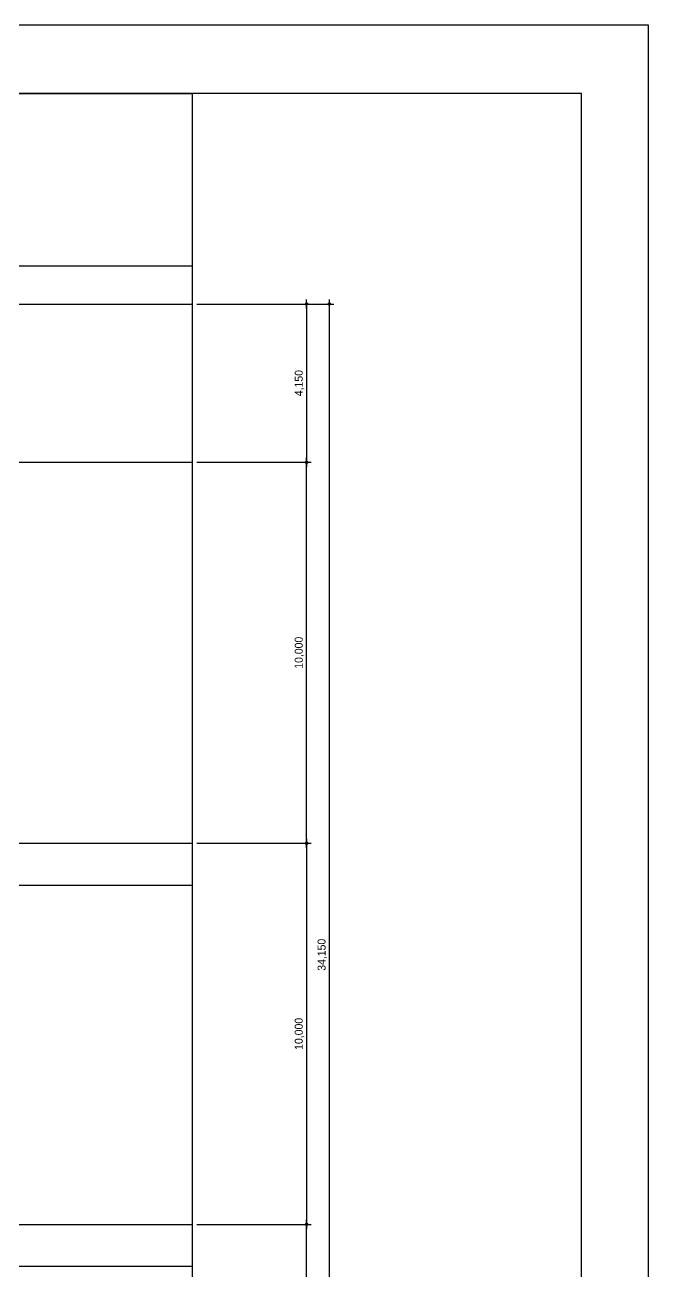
# Model space of a CAD drawing. Header units: millimetres. Extents: x 11948722 to 13111668, y -10771712 to -10232988.
# Drawn here: x 11976909 to 11993272, y -10557173 to -10524474 of the extents above; entities that cross this region are included whole.
import ezdxf

# ---------------------------------------------------------------- set-up
doc = ezdxf.new("R2010")
doc.units = ezdxf.units.MM
doc.header["$LTSCALE"] = 150
doc.header["$MEASUREMENT"] = 0
doc.linetypes.add('CEN', pattern=[6.2, 6, -0.1, 0, -0.1])
doc.layers.get('0').update_dxf_attribs({"linetype": 'CONTINUOUS'})
doc.layers.get('Defpoints').update_dxf_attribs({"color": 117, "linetype": 'CONTINUOUS'})
doc.layers.add('A-중심선', color=10, linetype='CEN')
doc.layers.add('Xref-계단단면도$0$3 dim0', color=7, linetype='CONTINUOUS')
doc.styles.add('Xref-계단단면도$0$나눔고딕 Se', font='')
doc.styles.get('Xref-계단단면도$0$나눔고딕 Se').set_extended_font_data('Dotum')
doc.dimstyles.new('Xref-계단단면도$0$A1-100', dxfattribs={"dimtxt": 3, "dimasz": 1, "dimexe": 2, "dimexo": 2, "dimgap": 1, "dimtad": 1, "dimdec": 0, "dimzin": 12, "dimdsep": 46, "dimlunit": 6, "dimtxsty": 'Xref-계단단면도$0$나눔고딕 Se', "dimblk1": 'Xref-계단단면도$0$DIMDOT', "dimblk2": 'Xref-계단단면도$0$DIMDOT', "dimsah": 1, "dimcen": -1, "dimdle": 2, "dimclrd": 256, "dimclre": 256, "dimclrt": 3, "dimadec": 0, "dimazin": 0, "dimtfac": 1, "dimtdec": 0, "dimtix": 1, "dimtmove": 2, "dimatfit": 3, "dimldrblk": 'Xref-계단단면도$0$DIMDOT', "dimfxl": 1, "dimtvp": 1, "dimtolj": 1, "dimtzin": 12, "dimlwd": -1, "dimlwe": -1, "dimarcsym": 0})

# ---------------------------------------------------------------- blocks, each defined once
blk = doc.blocks.new('Xref-계단단면도$0$DIMDOT')
at = {"color": 0}
blk.add_line((-2, 0), (2, 0), dxfattribs=at)
for radius in [0.5, 0.25]:
    blk.add_circle((0, 0), radius, dxfattribs=at)
blk = doc.blocks.new('*D3545')
at = {"layer": 'Defpoints', "color": 0, "lineweight": -3, "ltscale": 1200}
for p in [(11981304, -10535948), (11984304, -10535948), (11981304, -10545948)]:
    blk.add_point(p, dxfattribs=at)
at = {"layer": 'Xref-계단단면도$0$3 dim0'}
for p, q in [((11981424, -10535948), (11984424, -10535948)), ((11984304, -10545888), (11984304, -10536008)), ((11981424, -10545948), (11984424, -10545948))]:
    blk.add_line(p, q, dxfattribs=at)
at = {"layer": 'Xref-계단단면도$0$3 dim0', "ltscale": 1200, "xscale": 60, "yscale": 60, "zscale": 60}
for p, rotation in [((11984304, -10535948), 90), ((11984304, -10545948), 270)]:
    blk.add_blockref('Xref-계단단면도$0$DIMDOT', p, dxfattribs=dict(at, rotation=rotation))
at = {"layer": 'Xref-계단단면도$0$3 dim0', "color": 3, "ltscale": 1200, "insert": (11984118, -10540948), "char_height": 210, "attachment_point": 5, "rotation": 90, "style": 'Xref-계단단면도$0$나눔고딕 Se'}
blk.add_mtext('\\A1;10,000', dxfattribs=at)
blk = doc.blocks.new('*D3543')
at = {"layer": 'Defpoints', "color": 0, "lineweight": -3, "ltscale": 1200}
for p in [(11981304, -10531798), (11984904, -10531798), (11981304, -10565948)]:
    blk.add_point(p, dxfattribs=at)
at = {"layer": 'Xref-계단단면도$0$3 dim0'}
for p, q in [((11981424, -10531798), (11985024, -10531798)), ((11984904, -10565888), (11984904, -10531858)), ((11981424, -10565948), (11985024, -10565948))]:
    blk.add_line(p, q, dxfattribs=at)
at = {"layer": 'Xref-계단단면도$0$3 dim0', "ltscale": 1200, "xscale": 60, "yscale": 60, "zscale": 60}
for p, rotation in [((11984904, -10531798), 90), ((11984904, -10565948), 270)]:
    blk.add_blockref('Xref-계단단면도$0$DIMDOT', p, dxfattribs=dict(at, rotation=rotation))
at = {"layer": 'Xref-계단단면도$0$3 dim0', "color": 3, "ltscale": 1200, "insert": (11984718, -10548873), "char_height": 210, "attachment_point": 5, "rotation": 90, "style": 'Xref-계단단면도$0$나눔고딕 Se'}
blk.add_mtext('\\A1;34,150', dxfattribs=at)
blk = doc.blocks.new('*D3544')
at = {"layer": 'Defpoints', "color": 0, "lineweight": -3, "ltscale": 1200}
for p in [(11981304, -10531798), (11981304, -10535948), (11984304, -10535948)]:
    blk.add_point(p, dxfattribs=at)
at = {"layer": 'Xref-계단단면도$0$3 dim0'}
for p, q in [((11981424, -10531798), (11984424, -10531798)), ((11984304, -10531858), (11984304, -10535888)), ((11981424, -10535948), (11984424, -10535948))]:
    blk.add_line(p, q, dxfattribs=at)
at = {"layer": 'Xref-계단단면도$0$3 dim0', "ltscale": 1200, "xscale": 60, "yscale": 60, "zscale": 60}
for p, rotation in [((11984304, -10531798), 90), ((11984304, -10535948), 270)]:
    blk.add_blockref('Xref-계단단면도$0$DIMDOT', p, dxfattribs=dict(at, rotation=rotation))
at = {"layer": 'Xref-계단단면도$0$3 dim0', "color": 3, "ltscale": 1200, "insert": (11984118, -10533873), "char_height": 210, "attachment_point": 5, "rotation": 90, "style": 'Xref-계단단면도$0$나눔고딕 Se'}
blk.add_mtext('\\A1;4,150', dxfattribs=at)
blk = doc.blocks.new('*D3546')
at = {"layer": 'Defpoints', "color": 0, "lineweight": -3, "ltscale": 1200}
for p in [(11981304, -10545948), (11981304, -10555948), (11984304, -10555948)]:
    blk.add_point(p, dxfattribs=at)
at = {"layer": 'Xref-계단단면도$0$3 dim0'}
for p, q in [((11981424, -10545948), (11984424, -10545948)), ((11984304, -10546008), (11984304, -10555888)), ((11981424, -10555948), (11984424, -10555948))]:
    blk.add_line(p, q, dxfattribs=at)
at = {"layer": 'Xref-계단단면도$0$3 dim0', "ltscale": 1200, "xscale": 60, "yscale": 60, "zscale": 60}
for p, rotation in [((11984304, -10545948), 90), ((11984304, -10555948), 270)]:
    blk.add_blockref('Xref-계단단면도$0$DIMDOT', p, dxfattribs=dict(at, rotation=rotation))
at = {"layer": 'Xref-계단단면도$0$3 dim0', "color": 3, "ltscale": 1200, "insert": (11984118, -10550948), "char_height": 210, "attachment_point": 5, "rotation": 90, "style": 'Xref-계단단면도$0$나눔고딕 Se'}
blk.add_mtext('\\A1;10,000', dxfattribs=at)
blk = doc.blocks.new('*D3547')
at = {"layer": 'Defpoints', "color": 0, "lineweight": -3, "ltscale": 1200}
for p in [(11981304, -10555948), (11984304, -10555948), (11981304, -10565948)]:
    blk.add_point(p, dxfattribs=at)
at = {"layer": 'Xref-계단단면도$0$3 dim0'}
for p, q in [((11981424, -10555948), (11984424, -10555948)), ((11984304, -10565888), (11984304, -10556008)), ((11981424, -10565948), (11984424, -10565948))]:
    blk.add_line(p, q, dxfattribs=at)
at = {"layer": 'Xref-계단단면도$0$3 dim0', "ltscale": 1200, "xscale": 60, "yscale": 60, "zscale": 60}
for p, rotation in [((11984304, -10555948), 90), ((11984304, -10565948), 270)]:
    blk.add_blockref('Xref-계단단면도$0$DIMDOT', p, dxfattribs=dict(at, rotation=rotation))
at = {"layer": 'Xref-계단단면도$0$3 dim0', "color": 3, "ltscale": 1200, "insert": (11984118, -10560948), "char_height": 210, "attachment_point": 5, "rotation": 90, "style": 'Xref-계단단면도$0$나눔고딕 Se'}
blk.add_mtext('\\A1;10,000', dxfattribs=at)

msp = doc.modelspace()

# ---------------------------------------------------------------- linework, layer by layer
at = {"layer": 'A-중심선', "linetype": 'ByBlock', "ltscale": 0.5}
for p, q in [((11963677.7, -10530798.2), (11981303.7, -10530798.2)), ((11963677.7, -10531798.2), (11981303.7, -10531798.2)), ((11963677.7, -10535948.2), (11981303.7, -10535948.2)), ((11963677.7, -10545948.2), (11981303.7, -10545948.2)), ((11963677.7, -10547048.2), (11981303.7, -10547048.2)), ((11963677.7, -10555948.2), (11981303.7, -10555948.2)), ((11963677.7, -10557048.2), (11981303.7, -10557048.2))]:
    msp.add_line(p, q, dxfattribs=at)
at = {"layer": 'Defpoints', "ltscale": 1200}
for points in [[(11948721.9, -10524473.7), (11993271.9, -10524473.7), (11993271.9, -10587473.7), (11948721.9, -10587473.7)], [(11950574.8, -10580798.7), (11991524.8, -10580798.7), (11991524.8, -10526273.7), (11950574.8, -10526273.7)], [(11963677.7, -10526273.7), (11981303.7, -10526273.7), (11981303.7, -10580798.7), (11963677.7, -10580798.7)]]:
    msp.add_lwpolyline(points, close=True, dxfattribs=at)

# ---------------------------------------------------------------- dimensions: what is measured, and where the dimension line sits
at = {"layer": 'Xref-계단단면도$0$3 dim0'}
for base, p1, p2, angle, picture, middle in [((11984903.7, -10531798.2), (11981303.7, -10565948.2), (11981303.7, -10531798.2), 90, '*D3543', (11984718.3, -10548873.2)), ((11984303.7, -10535948.2), (11981303.7, -10531798.2), (11981303.7, -10535948.2), 90, '*D3544', (11984118.3, -10533873.2)), ((11984303.7, -10535948.2), (11981303.7, -10545948.2), (11981303.7, -10535948.2), 270, '*D3545', (11984118.3, -10540948.2)), ((11984303.7, -10555948.2), (11981303.7, -10545948.2), (11981303.7, -10555948.2), 90, '*D3546', (11984118.3, -10550948.2)), ((11984303.7, -10555948.2), (11981303.7, -10565948.2), (11981303.7, -10555948.2), 270, '*D3547', (11984118.3, -10560948.2))]:
    dim = msp.add_linear_dim(base=base, p1=p1, p2=p2, angle=angle, dimstyle='Xref-계단단면도$0$A1-100', override={"dimscale": 60, "dimtxt": 3.5}, dxfattribs=at)
    dim.commit()
    dim.dimension.update_dxf_attribs({"geometry": picture, "text_midpoint": middle})

doc.saveas('drawing.dxf')
